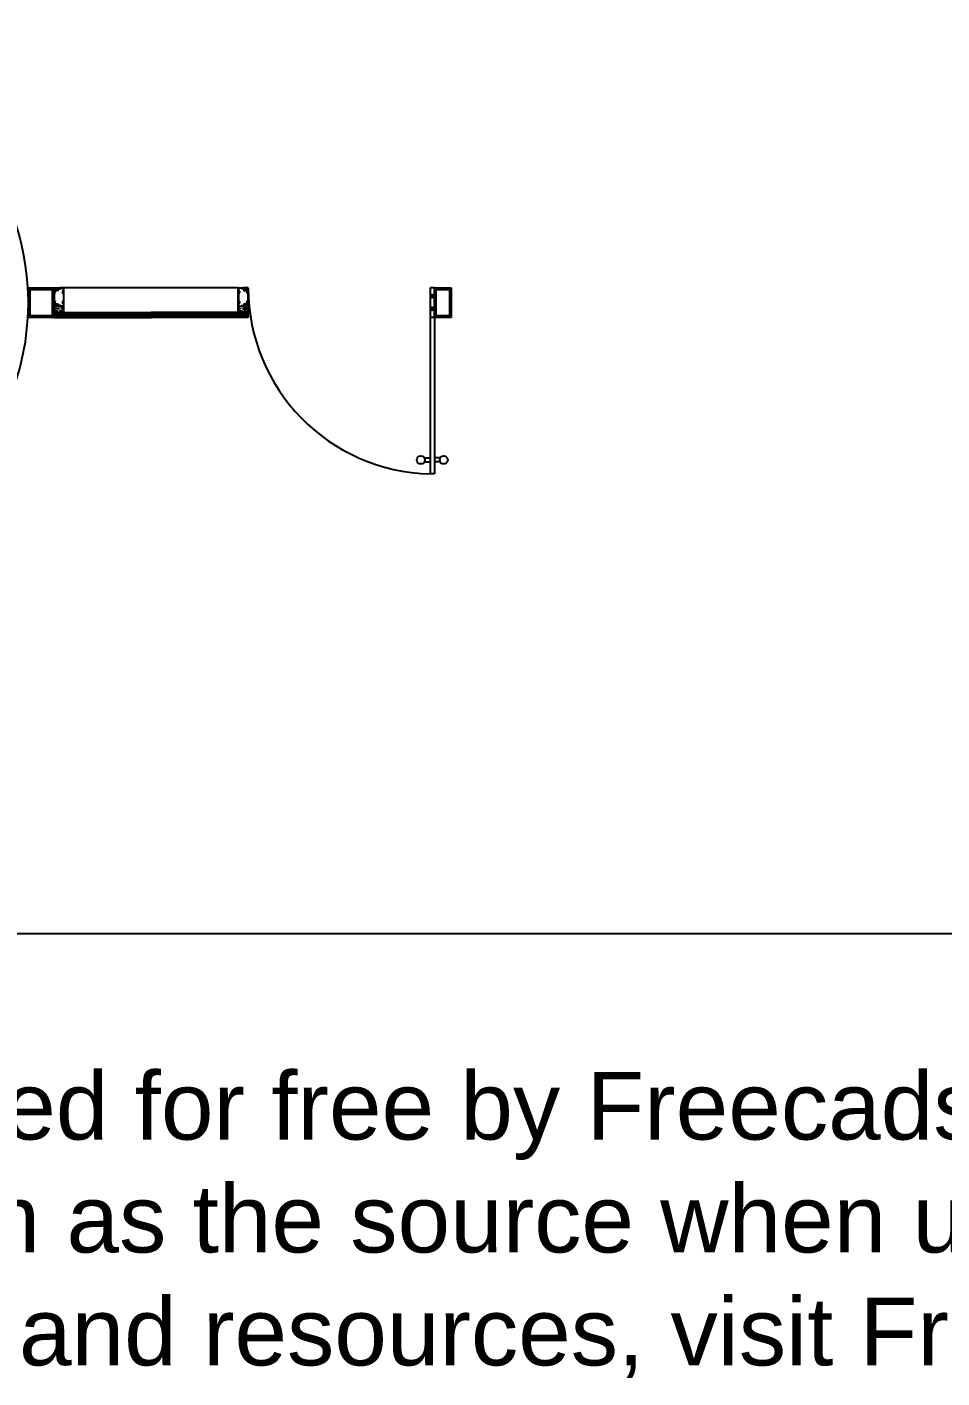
# Model space of a CAD drawing. Header units: inches. Extents: x -12530 to 36157, y 78659 to 110077.
# Drawn here: x -5796 to -387, y 78659 to 86638 of the extents above; entities that cross this region are included whole.
import ezdxf

# ---------------------------------------------------------------- set-up
doc = ezdxf.new("R2010")
doc.units = ezdxf.units.IN
doc.header["$MEASUREMENT"] = 0
doc.layers.add('freecads.com', color=7, linetype='Continuous')
doc.styles.get("Standard").update_dxf_attribs({"font": 'arial.ttf'})

msp = doc.modelspace()

# ---------------------------------------------------------------- linework, layer by layer
at = {"layer": 'freecads.com'}
for p, q in [((-5787.5, 84923.1, 0), (-5787.5, 85098.1, 0)), ((-5787.5, 85098.1, 0), (-5637.5, 85098.1, 0)), ((-5777.5, 84933.1, 0), (-5777.5, 85088.1, 0)), ((-5777.5, 85088.1, 0), (-5647.5, 85088.1, 0)), ((-5647.5, 85088.1, 0), (-5647.5, 84933.1, 0)), ((-5637.5, 85098.1, 0), (-5637.5, 84923.1, 0)), ((-5637.5, 85098.1), (-5606, 85098.1)), ((-5637.5, 84953.1), (-5637.5, 85098.1)), ((-5635, 85095.1), (-5635, 85077.9)), ((-5635, 85067.5), (-5635, 85017.2)), ((-5606, 85095.6), (-5634.5, 85095.6)), ((-5634.5, 85077.4), (-5632, 85077.4)), ((-5629.5, 85068), (-5634.5, 85068)), ((-5631.5, 85077.9), (-5631.5, 85083.6)), ((-5631, 85084.1), (-5615.6, 85084.1)), ((-5629.3, 85074.3), (-5630.1, 85073.8)), ((-5630.1, 85071.6), (-5629.3, 85071.1)), ((-5629, 85081.1), (-5629, 85074.7)), ((-5629, 85070.7), (-5629, 85068.5)), ((-5622, 85081.6), (-5628.5, 85081.6)), ((-5626.5, 85093.6), (-5626.5, 85090.9)), ((-5626.3, 85090.4), (-5621.2, 85085.3)), ((-5623.6, 85094.4), (-5625.7, 85094.4)), ((-5624.4, 85092.7), (-5623.3, 85093.8)), ((-5623.3, 85093.8), (-5624.4, 85092.7)), ((-5617.9, 85092), (-5624.1, 85092)), ((-5624.1, 85092), (-5617.9, 85092)), ((-5624, 85092), (-5623.7, 85093.4)), ((-5621.2, 85082.5), (-5622, 85081.6)), ((-5621.4, 85092), (-5620.7, 85095.5)), ((-5614.9, 85095.5), (-5621.2, 85095.5)), ((-5612.1, 85082.6), (-5620.8, 85082.6)), ((-5620.5, 85085.6), (-5620.5, 85089.5)), ((-5620.5, 85089.5), (-5616, 85089.5)), ((-5620.1, 85092), (-5619.4, 85095.5)), ((-5618.8, 85092), (-5618.5, 85093.5)), ((-5618.7, 85093.8), (-5617.6, 85092.7)), ((-5617.6, 85092.7), (-5618.7, 85093.8)), ((-5618.6, 85094.4), (-5614.9, 85094.4)), ((-5616.1, 85094.4), (-5618.4, 85094.4)), ((-5618.3, 85094.4), (-5618.1, 85095.5)), ((-5617, 85094.4), (-5616.8, 85095.5)), ((-5615.7, 85094.4), (-5615.5, 85095.5)), ((-5615.6, 85084.1), (-5615.6, 85085.9)), ((-5615.5, 85090), (-5615.5, 85090.6)), ((-5615, 85091.1), (-5599.5, 85091.1)), ((-5614.9, 85086.3), (-5611.9, 85084.6)), ((-5602, 85093.6), (-5614.7, 85093.6)), ((-5611.6, 85084.1), (-5611.6, 85083.1)), ((-5605.5, 85097.6), (-5605.5, 85096.1)), ((-5601.5, 85097.6), (-5601.5, 85094.1)), ((-5577.5, 85098.1), (-5601, 85098.1)), ((-5599, 85091.6), (-5599, 85094.9)), ((-5598.5, 85095.6), (-5580.5, 85095.6)), ((-5586, 85076.9), (-5586, 85074.7)), ((-5586, 85070.7), (-5586, 85068.5)), ((-5585.8, 85074.3), (-5584.9, 85073.8)), ((-5584.9, 85071.6), (-5585.8, 85071.1)), ((-5580.5, 85077.4), (-5585.5, 85077.4)), ((-5585.5, 85068), (-5580.5, 85068)), ((-5580, 85095.1), (-5580, 85077.9)), ((-5580, 85067.5), (-5580, 85017.2)), ((-4547.5, 85098.1), (-5577.5, 85098.1)), ((-5577.5, 84951.1), (-5577.5, 85098.1)), ((-4547.5, 84951.1), (-4547.5, 85098.1)), ((-4547.5, 85098.1), (-4524, 85098.1)), ((-4545, 85095.1), (-4545, 85077.9)), ((-4545, 85067.5), (-4545, 85017.2)), ((-4526.5, 85095.6), (-4544.5, 85095.6)), ((-4544.5, 85077.4), (-4539.5, 85077.4)), ((-4539.5, 85068), (-4544.5, 85068)), ((-4539.2, 85074.3), (-4540.1, 85073.8)), ((-4540.1, 85071.6), (-4539.2, 85071.1)), ((-4539, 85076.9), (-4539, 85074.7)), ((-4539, 85070.7), (-4539, 85068.5)), ((-4526, 85091.6), (-4526, 85094.9)), ((-4510, 85091.1), (-4525.5, 85091.1)), ((-4523.5, 85097.6), (-4523.5, 85094.1)), ((-4523, 85093.6), (-4510.3, 85093.6)), ((-4519.5, 85097.6), (-4519.5, 85096.1)), ((-4487.5, 85098.1), (-4519, 85098.1)), ((-4519, 85095.6), (-4490.5, 85095.6)), ((-4513.4, 85084.1), (-4513.4, 85083.1)), ((-4510.1, 85086.3), (-4513.1, 85084.6)), ((-4512.9, 85082.6), (-4504.2, 85082.6)), ((-4510.6, 85095.2), (-4510.3, 85095.5)), ((-4509.5, 85094.4), (-4510.4, 85095.4)), ((-4510.1, 85095.5), (-4503.8, 85095.5)), ((-4506.4, 85094.4), (-4510.1, 85094.4)), ((-4509.5, 85094.4), (-4508.4, 85095.5)), ((-4509.5, 85090), (-4509.5, 85090.6)), ((-4509.4, 85084.1), (-4509.4, 85085.9)), ((-4494, 85084.1), (-4509.4, 85084.1)), ((-4504.5, 85089.5), (-4509, 85089.5)), ((-4508.9, 85094.4), (-4506.6, 85094.4)), ((-4507.7, 85094.4), (-4508.8, 85095.5)), ((-4507.7, 85094.4), (-4506.6, 85095.5)), ((-4507, 85092), (-4507.5, 85092.5)), ((-4506.3, 85093.8), (-4507.4, 85092.7)), ((-4507.4, 85092.7), (-4506.3, 85093.8)), ((-4507.1, 85092), (-4500.9, 85092)), ((-4500.9, 85092), (-4507.1, 85092)), ((-4503.4, 85092), (-4507, 85095.5)), ((-4506.6, 85092), (-4503.2, 85095.4)), ((-4505.2, 85092), (-4506.6, 85093.4)), ((-4506.1, 85094.2), (-4504.8, 85095.5)), ((-4501.6, 85092), (-4505.2, 85095.5)), ((-4504.8, 85092), (-4502.2, 85094.5)), ((-4504.5, 85085.6), (-4504.5, 85089.5)), ((-4498.7, 85090.4), (-4503.8, 85085.3)), ((-4503.8, 85082.5), (-4503, 85081.6)), ((-4501.9, 85094), (-4503.3, 85095.4)), ((-4503, 85092), (-4501.5, 85093.5)), ((-4503, 85081.6), (-4496.5, 85081.6)), ((-4500.6, 85092.7), (-4501.7, 85093.8)), ((-4501.7, 85093.8), (-4500.6, 85092.7)), ((-4501.4, 85094.4), (-4499.3, 85094.4)), ((-4501.2, 85092), (-4500.6, 85092.6)), ((-4498.5, 85093.6), (-4498.5, 85090.9)), ((-4496, 85081.1), (-4496, 85074.7)), ((-4496, 85070.7), (-4496, 85068.5)), ((-4495.7, 85074.3), (-4494.9, 85073.8)), ((-4494.9, 85071.6), (-4495.7, 85071.1)), ((-4495.5, 85068), (-4490.5, 85068)), ((-4493.5, 85077.9), (-4493.5, 85083.6)), ((-4490.5, 85077.4), (-4493, 85077.4)), ((-4490, 85095.1), (-4490, 85077.9)), ((-4490, 85067.5), (-4490, 85017.2)), ((-4487.5, 84953.1), (-4487.5, 85098.1)), ((-3387.5, 84923.1), (-3387.5, 85098.1)), ((-3387.5, 85098.1), (-3287.5, 85098.1)), ((-3377.5, 84933.1), (-3377.5, 85088.1)), ((-3377.5, 85088.1), (-3297.5, 85088.1)), ((-3297.5, 85088.1), (-3297.5, 84933.1)), ((-3287.5, 85098.1), (-3287.5, 84923.1)), ((-5635, 85006.8), (-5635, 84989.5)), ((-5635, 84986), (-5635, 84976)), ((-5634.5, 85016.7), (-5629.5, 85016.7)), ((-5632, 85007.3), (-5634.5, 85007.3)), ((-5634.5, 84989), (-5605.5, 84989)), ((-5605.5, 84986.5), (-5634.5, 84986.5)), ((-5634.5, 84975.5), (-5605.5, 84975.5)), ((-5631.5, 85001), (-5631.5, 85006.8)), ((-5615.6, 85000.5), (-5631, 85000.5)), ((-5629.3, 85013.6), (-5630.1, 85013.1)), ((-5630.1, 85010.9), (-5629.3, 85010.4)), ((-5629, 85016.2), (-5629, 85014)), ((-5629, 85010), (-5629, 85003.5)), ((-5628.5, 85003), (-5622, 85003)), ((-5626.5, 84993.8), (-5626.5, 84991)), ((-5621.2, 84999.4), (-5626.3, 84994.2)), ((-5625.7, 84990.2), (-5623.6, 84990.2)), ((-5623.3, 84990.9), (-5624.4, 84992)), ((-5623.3, 84990.9), (-5624.4, 84992)), ((-5624.1, 84992.7), (-5617.9, 84992.7)), ((-5624.1, 84992.7), (-5617.9, 84992.7)), ((-5623.9, 84991.5), (-5623.6, 84992.7)), ((-5622, 85003), (-5621.2, 85002.2)), ((-5614.9, 84989.1), (-5621.2, 84989.1)), ((-5620.8, 85002), (-5612.1, 85002)), ((-5620.5, 84995.2), (-5620.5, 84999.1)), ((-5616, 84995.2), (-5620.5, 84995.2)), ((-5620.5, 84989.1), (-5619.8, 84992.7)), ((-5619.2, 84989.1), (-5618.5, 84992.7)), ((-5617.6, 84992), (-5618.7, 84990.9)), ((-5617.6, 84992), (-5618.7, 84990.9)), ((-5618.6, 84990.2), (-5614.9, 84990.2)), ((-5618.4, 84990.2), (-5616.1, 84990.2)), ((-5617.9, 84989.1), (-5617.7, 84990.2)), ((-5616.6, 84989.1), (-5616.4, 84990.2)), ((-5615.6, 84998.8), (-5615.6, 85000.5)), ((-5615.5, 84994), (-5615.5, 84994.7)), ((-5615.3, 84989.1), (-5615.1, 84990.2)), ((-5599, 84993.5), (-5615, 84993.5)), ((-5611.9, 85000.1), (-5614.9, 84998.4)), ((-5614.7, 84991), (-5601.5, 84991)), ((-5611.6, 85001.5), (-5611.6, 85000.6)), ((-5605.5, 84989), (-5605.5, 84986.5)), ((-5605.5, 84975.5), (-5605.5, 84973)), ((-5601, 84990.5), (-5601, 84987)), ((-5600.5, 84986.5), (-5580.5, 84986.5)), ((-5598.5, 84989.5), (-5598.5, 84993)), ((-5580.5, 84989), (-5598, 84989)), ((-5580.5, 84975.5), (-5591.5, 84975.5)), ((-5591.5, 84975.5), (-5591.5, 84973)), ((-5586, 85016.2), (-5586, 85014)), ((-5586, 85010), (-5586, 85007.8)), ((-5585.8, 85013.6), (-5584.9, 85013.1)), ((-5584.9, 85010.9), (-5585.8, 85010.4)), ((-5580.5, 85016.7), (-5585.5, 85016.7)), ((-5585.5, 85007.3), (-5580.5, 85007.3)), ((-5580, 85006.8), (-5580, 84989.5)), ((-5580, 84986), (-5580, 84976)), ((-4545, 85006.8), (-4545, 84989.5)), ((-4545, 84986), (-4545, 84976)), ((-4544.5, 85016.7), (-4539.5, 85016.7)), ((-4539.5, 85007.3), (-4544.5, 85007.3)), ((-4544.5, 84989), (-4527, 84989)), ((-4524.5, 84986.5), (-4544.5, 84986.5)), ((-4544.5, 84975.5), (-4533.5, 84975.5)), ((-4539.2, 85013.6), (-4540.1, 85013.1)), ((-4540.1, 85010.9), (-4539.2, 85010.4)), ((-4539, 85016.2), (-4539, 85014)), ((-4539, 85010), (-4539, 85007.8)), ((-4533.5, 84975.5), (-4533.5, 84973)), ((-4526.5, 84989.5), (-4526.5, 84993)), ((-4526, 84993.5), (-4510, 84993.5)), ((-4524, 84990.5), (-4524, 84987)), ((-4510.3, 84991), (-4523.5, 84991)), ((-4490.5, 84989), (-4519.5, 84989)), ((-4519.5, 84989), (-4519.5, 84986.5)), ((-4519.5, 84986.5), (-4490.5, 84986.5)), ((-4490.5, 84975.5), (-4519.5, 84975.5)), ((-4519.5, 84975.5), (-4519.5, 84973)), ((-4513.4, 85001.5), (-4513.4, 85000.6)), ((-4513.1, 85000.1), (-4510.1, 84998.4)), ((-4504.2, 85002), (-4512.9, 85002)), ((-4509.3, 84989.1), (-4510.3, 84990.2)), ((-4506.4, 84990.2), (-4510.1, 84990.2)), ((-4510.1, 84989.1), (-4503.8, 84989.1)), ((-4509.7, 84989.1), (-4508.6, 84990.2)), ((-4509.5, 84994), (-4509.5, 84994.7)), ((-4509.4, 84998.8), (-4509.4, 85000.5)), ((-4509.4, 85000.5), (-4494, 85000.5)), ((-4509, 84995.2), (-4504.5, 84995.2)), ((-4506.6, 84990.2), (-4508.9, 84990.2)), ((-4507.5, 84989.1), (-4508.6, 84990.2)), ((-4507.9, 84989.1), (-4506.8, 84990.2)), ((-4507.4, 84992), (-4506.3, 84990.9)), ((-4507.4, 84992), (-4506.3, 84990.9)), ((-4503.9, 84989.1), (-4507.3, 84992.6)), ((-4500.9, 84992.7), (-4507.1, 84992.7)), ((-4500.9, 84992.7), (-4507.1, 84992.7)), ((-4507.1, 84991.7), (-4506.2, 84992.7)), ((-4505.7, 84989.1), (-4506.8, 84990.2)), ((-4506.2, 84990.9), (-4504.4, 84992.7)), ((-4506.1, 84989.1), (-4502.6, 84992.7)), ((-4502.6, 84989.7), (-4505.6, 84992.7)), ((-4504.5, 84995.2), (-4504.5, 84999.1)), ((-4504.3, 84989.1), (-4500.8, 84992.7)), ((-4503, 85003), (-4503.8, 85002.2)), ((-4503.8, 84999.4), (-4498.7, 84994.2)), ((-4501.8, 84990.7), (-4503.8, 84992.7)), ((-4496.5, 85003), (-4503, 85003)), ((-4501, 84991.6), (-4502, 84992.7)), ((-4501.7, 84990.9), (-4500.6, 84992)), ((-4501.7, 84990.9), (-4500.6, 84992)), ((-4499.3, 84990.2), (-4501.4, 84990.2)), ((-4498.5, 84993.8), (-4498.5, 84991)), ((-4496, 85016.2), (-4496, 85014)), ((-4496, 85010), (-4496, 85003.5)), ((-4495.7, 85013.6), (-4494.9, 85013.1)), ((-4494.9, 85010.9), (-4495.7, 85010.4)), ((-4490.5, 85016.7), (-4495.5, 85016.7)), ((-4493.5, 85001), (-4493.5, 85006.8)), ((-4493, 85007.3), (-4490.5, 85007.3)), ((-4490, 85006.8), (-4490, 84989.5)), ((-4490, 84986), (-4490, 84976)), ((-5637.5, 84923.1, 0), (-5787.5, 84923.1, 0)), ((-5647.5, 84933.1, 0), (-5777.5, 84933.1, 0)), ((-5636.3, 84953.1), (-5637.5, 84953.1)), ((-5637.5, 84946.1), (-5636.5, 84947.1)), ((-5637.5, 84946.1), (-5636.5, 84947.1)), ((-5637.5, 84941.1), (-5637.5, 84946.1)), ((-5637.5, 84941.1), (-5637.5, 84946.1)), ((-5637.5, 84941.1), (-5062.6, 84941.1)), ((-5637.5, 84929.1), (-5637.5, 84924.1)), ((-5637.5, 84929.1), (-5062.6, 84929.1)), ((-5637.5, 84929.1), (-5637.5, 84924.1)), ((-5637.5, 84924.1), (-5636.5, 84923.1)), ((-5637.5, 84924.1), (-5636.5, 84923.1)), ((-5636.5, 84947.1), (-5062.6, 84947.1)), ((-5636.5, 84923.1), (-5062.6, 84923.1)), ((-5613, 84953.1), (-5636.3, 84953.1)), ((-5635, 84972.5), (-5635, 84956.1)), ((-5605.5, 84973), (-5634.5, 84973)), ((-5634.5, 84955.6), (-5623.5, 84955.6)), ((-5631.5, 84931.6), (-5631.5, 84938.6)), ((-5631.5, 84931.6), (-5631.5, 84938.6)), ((-5631.3, 84931.6), (-5631.3, 84938.6)), ((-5631.3, 84931.6), (-5631.3, 84938.6)), ((-5631, 84939.1), (-5629.5, 84939.1)), ((-5631, 84939.1), (-5629.5, 84939.1)), ((-5631, 84938.9), (-5629.5, 84938.9)), ((-5631, 84938.9), (-5629.5, 84938.9)), ((-5629.5, 84931.4), (-5631, 84931.4)), ((-5629.5, 84931.4), (-5631, 84931.4)), ((-5629.5, 84931.1), (-5631, 84931.1)), ((-5629.5, 84931.1), (-5631, 84931.1)), ((-5629.1, 84939.3), (-5627.9, 84940.9)), ((-5629.1, 84939.3), (-5627.9, 84940.9)), ((-5627.9, 84929.3), (-5629.1, 84930.9)), ((-5627.9, 84929.3), (-5629.1, 84930.9)), ((-5628.9, 84939.2), (-5627.7, 84940.8)), ((-5628.9, 84939.2), (-5627.7, 84940.8)), ((-5627.7, 84929.5), (-5628.9, 84931.1)), ((-5627.7, 84929.5), (-5628.9, 84931.1)), ((-5628.7, 84947.1), (-5628.7, 84953.1)), ((-5628.7, 84953.1), (-5619.7, 84953.1)), ((-5628.7, 84951.8), (-5626.7, 84953.1)), ((-5628.7, 84950.3), (-5624.4, 84953.1)), ((-5628.7, 84948.7), (-5622.1, 84953.1)), ((-5628.7, 84947.2), (-5619.8, 84953.1)), ((-5619.7, 84947.1), (-5628.7, 84947.1)), ((-5627.5, 84941.1), (-5625, 84941.1)), ((-5627.5, 84941.1), (-5625, 84941.1)), ((-5627.5, 84940.9), (-5625, 84940.9)), ((-5627.5, 84940.9), (-5625, 84940.9)), ((-5625, 84929.4), (-5627.5, 84929.4)), ((-5625, 84929.4), (-5627.5, 84929.4)), ((-5625, 84929.1), (-5627.5, 84929.1)), ((-5625, 84929.1), (-5627.5, 84929.1)), ((-5626.5, 84947.1), (-5619.7, 84951.7)), ((-5624.8, 84940.6), (-5624.8, 84929.6)), ((-5624.8, 84940.6), (-5624.8, 84929.6)), ((-5624.5, 84940.6), (-5624.5, 84929.6)), ((-5624.5, 84940.6), (-5624.5, 84929.6)), ((-5624.2, 84947.1), (-5619.7, 84950.2)), ((-5623, 84956.1), (-5623, 84960.8)), ((-5622.6, 84951.1), (-5062.6, 84951.1)), ((-5622.5, 84961.3), (-5613, 84961.3)), ((-5621.9, 84947.1), (-5619.7, 84948.7)), ((-5621, 84959.3), (-5621, 84955.6)), ((-5621, 84955.6), (-5620.2, 84955.6)), ((-5620.3, 84959.8), (-5620.7, 84959.5)), ((-5620, 84959.5), (-5620.3, 84959.8)), ((-5619.9, 84955.5), (-5619.5, 84955.2)), ((-5619.7, 84953.1), (-5619.7, 84947.1)), ((-5619.5, 84955.2), (-5619.2, 84955.5)), ((-5618.7, 84959.8), (-5619.1, 84959.5)), ((-5618.4, 84959.5), (-5618.7, 84959.8)), ((-5618.3, 84955.5), (-5617.9, 84955.2)), ((-5617.9, 84955.2), (-5617.6, 84955.5)), ((-5617.1, 84959.8), (-5617.5, 84959.5)), ((-5616.8, 84959.5), (-5617.1, 84959.8)), ((-5616.7, 84955.5), (-5616.3, 84955.2)), ((-5616.3, 84955.2), (-5616, 84955.5)), ((-5615.5, 84959.8), (-5615.9, 84959.5)), ((-5615.2, 84959.5), (-5615.5, 84959.8)), ((-5615.1, 84955.5), (-5614.7, 84955.2)), ((-5614.7, 84955.2), (-5614.4, 84955.5)), ((-5613.9, 84959.8), (-5614.3, 84959.5)), ((-5613.6, 84959.5), (-5613.9, 84959.8)), ((-5613.5, 84955.5), (-5613.1, 84955.2)), ((-5613, 84959.3), (-5613.3, 84959.3)), ((-5613.1, 84955.2), (-5613, 84955.2)), ((-5613, 84961.3), (-5613, 84959.3)), ((-5613, 84961.3), (-5612.5, 84961.3)), ((-5613, 84955.2), (-5613, 84953.1)), ((-5613, 84953.1), (-5612.5, 84953.1)), ((-5602, 84961.3), (-5602.5, 84961.3)), ((-5602, 84953.1), (-5602.5, 84953.1)), ((-5592.5, 84961.3), (-5602, 84961.3)), ((-5602, 84961.3), (-5602, 84959.3)), ((-5602, 84959.3), (-5601.7, 84959.3)), ((-5601.9, 84955.2), (-5602, 84955.2)), ((-5602, 84955.2), (-5602, 84953.1)), ((-5602, 84953.1), (-5578.7, 84953.6)), ((-5601.6, 84955.5), (-5601.9, 84955.2)), ((-5601.4, 84959.5), (-5601.1, 84959.8)), ((-5600.9, 84955.6), (-5601.2, 84955.6)), ((-5601.1, 84959.8), (-5600.8, 84959.5)), ((-5600.3, 84955.2), (-5600.6, 84955.5)), ((-5600.4, 84959.3), (-5600.1, 84959.3)), ((-5600, 84955.5), (-5600.3, 84955.2)), ((-5599.8, 84959.5), (-5599.5, 84959.8)), ((-5599.3, 84955.6), (-5599.6, 84955.6)), ((-5599.5, 84959.8), (-5599.2, 84959.5)), ((-5598.7, 84955.2), (-5599, 84955.5)), ((-5598.8, 84959.3), (-5598.5, 84959.3)), ((-5598.4, 84955.5), (-5598.7, 84955.2)), ((-5598.2, 84959.5), (-5597.9, 84959.8)), ((-5597.7, 84955.6), (-5598, 84955.6)), ((-5597.9, 84959.8), (-5597.6, 84959.5)), ((-5597.1, 84955.2), (-5597.4, 84955.5)), ((-5597.2, 84959.3), (-5596.9, 84959.3)), ((-5596.8, 84955.5), (-5597.1, 84955.2)), ((-5596.6, 84959.5), (-5596.3, 84959.8)), ((-5596.1, 84955.6), (-5596.4, 84955.6)), ((-5596.3, 84959.8), (-5596, 84959.5)), ((-5595.5, 84955.2), (-5595.8, 84955.5)), ((-5595.6, 84959.3), (-5595.3, 84959.3)), ((-5595.2, 84955.5), (-5595.5, 84955.2)), ((-5595, 84959.5), (-5594.7, 84959.8)), ((-5594, 84955.6), (-5594.8, 84955.6)), ((-5594.7, 84959.8), (-5594.4, 84959.5)), ((-5594, 84959.3), (-5594, 84955.6)), ((-5592, 84956.1), (-5592, 84960.8)), ((-5591.5, 84973), (-5580.5, 84973)), ((-5580.5, 84955.6), (-5591.5, 84955.6)), ((-5580, 84972.5), (-5580, 84956.6)), ((-5578.7, 84953.6), (-5578.7, 84951.1)), ((-5578.7, 84951.1), (-5577.5, 84951.1)), ((-4502.4, 84951.1), (-5062.6, 84951.1)), ((-4488.5, 84947.1), (-5062.6, 84947.1)), ((-4487.5, 84941.1), (-5062.6, 84941.1)), ((-4487.5, 84929.1), (-5062.6, 84929.1)), ((-4488.5, 84923.1), (-5062.6, 84923.1)), ((-4546.3, 84951.1), (-4547.5, 84951.1)), ((-4523, 84953.1), (-4546.3, 84953.6)), ((-4546.3, 84953.6), (-4546.3, 84951.1)), ((-4545, 84972.5), (-4545, 84956.6)), ((-4533.5, 84973), (-4544.5, 84973)), ((-4544.5, 84955.6), (-4533.5, 84955.6)), ((-4533, 84956.1), (-4533, 84960.8)), ((-4532.5, 84961.3), (-4523, 84961.3)), ((-4531, 84959), (-4530.2, 84959.7)), ((-4531, 84959.3), (-4531, 84955.6)), ((-4531, 84958.1), (-4529.7, 84959.3)), ((-4530.2, 84957.9), (-4531, 84958.7)), ((-4531, 84957.2), (-4530.2, 84958)), ((-4530.2, 84957), (-4531, 84957.8)), ((-4531, 84956.3), (-4530.2, 84957.1)), ((-4529.4, 84955.3), (-4531, 84956.9)), ((-4530.6, 84955.6), (-4531, 84956)), ((-4531, 84955.6), (-4530.2, 84955.6)), ((-4529.9, 84958.5), (-4530.8, 84959.4)), ((-4530.7, 84955.6), (-4530, 84956.4)), ((-4530.3, 84959.8), (-4530.6, 84959.5)), ((-4530, 84959.5), (-4530.3, 84959.8)), ((-4529.2, 84958.6), (-4530, 84959.4)), ((-4529.9, 84955.6), (-4529.5, 84955.9)), ((-4529.8, 84955.5), (-4529.5, 84955.2)), ((-4529.4, 84959.3), (-4529.7, 84959.3)), ((-4529.6, 84958.6), (-4528.6, 84959.6)), ((-4529.5, 84955.2), (-4529.2, 84955.5)), ((-4528.9, 84955.6), (-4529.3, 84956.1)), ((-4528.2, 84958.6), (-4529.1, 84959.4)), ((-4528.7, 84959.8), (-4529, 84959.5)), ((-4529, 84955.6), (-4528.3, 84956.3)), ((-4528.9, 84955.6), (-4528.6, 84955.6)), ((-4528.4, 84959.5), (-4528.7, 84959.8)), ((-4527.7, 84955.4), (-4528.7, 84956.4)), ((-4528.5, 84958.8), (-4527.9, 84959.3)), ((-4528.2, 84955.5), (-4527.3, 84956.4)), ((-4528.2, 84955.5), (-4527.9, 84955.2)), ((-4527.8, 84959.3), (-4528.1, 84959.3)), ((-4527.4, 84958.7), (-4528.1, 84959.3)), ((-4527.9, 84955.2), (-4527.6, 84955.5)), ((-4527.8, 84958.6), (-4526.9, 84959.5)), ((-4527.1, 84955.6), (-4527.6, 84956.2)), ((-4527.1, 84959.8), (-4527.4, 84959.5)), ((-4526.4, 84958.6), (-4527.4, 84959.5)), ((-4527.3, 84955.6), (-4527, 84955.6)), ((-4526.8, 84959.5), (-4527.1, 84959.8)), ((-4527.1, 84955.6), (-4526.6, 84956.2)), ((-4526, 84955.5), (-4526.9, 84956.4)), ((-4526.8, 84958.7), (-4526.1, 84959.3)), ((-4526.6, 84955.5), (-4526.3, 84955.2)), ((-4526.2, 84959.3), (-4526.5, 84959.3)), ((-4526.5, 84955.4), (-4525.5, 84956.4)), ((-4525.7, 84958.8), (-4526.3, 84959.3)), ((-4526.3, 84955.2), (-4526, 84955.5)), ((-4525.9, 84958.7), (-4525.2, 84959.4)), ((-4525.2, 84955.6), (-4525.9, 84956.3)), ((-4525.5, 84959.8), (-4525.8, 84959.5)), ((-4524.6, 84958.6), (-4525.7, 84959.6)), ((-4525.7, 84955.6), (-4525.4, 84955.6)), ((-4525.2, 84959.5), (-4525.5, 84959.8)), ((-4525.4, 84955.6), (-4524.9, 84956.1)), ((-4525.1, 84958.6), (-4523.9, 84959.8)), ((-4525, 84955.5), (-4524.7, 84955.2)), ((-4524.6, 84959.3), (-4524.9, 84959.3)), ((-4524.8, 84955.3), (-4523.7, 84956.4)), ((-4524.3, 84955.6), (-4524.7, 84956)), ((-4524.7, 84955.2), (-4524.4, 84955.5)), ((-4524, 84958.9), (-4524.5, 84959.3)), ((-4523.9, 84959.8), (-4524.2, 84959.5)), ((-4523, 84955.2), (-4524.2, 84956.4)), ((-4524.1, 84955.6), (-4523.8, 84955.6)), ((-4522.8, 84958.6), (-4524, 84959.7)), ((-4523.6, 84959.5), (-4523.9, 84959.8)), ((-4523.8, 84959), (-4523.4, 84959.4)), ((-4523.6, 84955.6), (-4523.2, 84956)), ((-4523.4, 84955.5), (-4523.1, 84955.2)), ((-4523.3, 84958.6), (-4522.5, 84959.4)), ((-4523, 84959.3), (-4523.3, 84959.3)), ((-4523.1, 84955.2), (-4522.5, 84955.8)), ((-4523.1, 84955.2), (-4523, 84955.2)), ((-4523, 84961.3), (-4523, 84959.3)), ((-4523, 84961.3), (-4522.5, 84961.3)), ((-4523, 84960.7), (-4522.5, 84961.2)), ((-4522.5, 84960), (-4523, 84960.5)), ((-4523, 84959.8), (-4522.5, 84960.3)), ((-4522.5, 84959.1), (-4523, 84959.6)), ((-4523, 84955.2), (-4523, 84953.1)), ((-4522.5, 84954.6), (-4523, 84955.1)), ((-4523, 84954.4), (-4522.5, 84954.9)), ((-4522.5, 84953.7), (-4523, 84954.2)), ((-4523, 84953.5), (-4522.5, 84954)), ((-4522.8, 84953.1), (-4523, 84953.4)), ((-4523, 84953.1), (-4522.5, 84953.1)), ((-4522.5, 84960.9), (-4522.9, 84961.3)), ((-4522.5, 84955.5), (-4522.9, 84955.9)), ((-4519.5, 84973), (-4490.5, 84973)), ((-4512.5, 84960.9), (-4512.1, 84961.3)), ((-4512, 84961.3), (-4512.5, 84961.3)), ((-4512, 84960.7), (-4512.5, 84961.2)), ((-4512.5, 84960), (-4512, 84960.5)), ((-4512, 84959.8), (-4512.5, 84960.3)), ((-4512.5, 84959.1), (-4512, 84959.6)), ((-4511.7, 84958.6), (-4512.5, 84959.4)), ((-4512.5, 84955.5), (-4512.1, 84955.9)), ((-4511.8, 84955.2), (-4512.5, 84955.8)), ((-4512.5, 84954.6), (-4512, 84955.1)), ((-4512, 84954.4), (-4512.5, 84954.9)), ((-4512.5, 84953.7), (-4512, 84954.2)), ((-4512, 84953.5), (-4512.5, 84954)), ((-4512, 84953.1), (-4512.5, 84953.1)), ((-4512.2, 84953.1), (-4512, 84953.4)), ((-4512.1, 84958.6), (-4511, 84959.7)), ((-4502.5, 84961.3), (-4512, 84961.3)), ((-4512, 84961.3), (-4512, 84959.3)), ((-4512, 84959.3), (-4511.7, 84959.3)), ((-4511.8, 84955.2), (-4512, 84955.2)), ((-4512, 84955.2), (-4512, 84953.1)), ((-4512, 84953.1), (-4488.7, 84953.1)), ((-4511.9, 84955.2), (-4510.8, 84956.4)), ((-4511.4, 84955.6), (-4511.8, 84956)), ((-4511.5, 84955.5), (-4511.8, 84955.2)), ((-4511.1, 84959), (-4511.5, 84959.4)), ((-4511.3, 84959.5), (-4511, 84959.8)), ((-4510.1, 84955.3), (-4511.2, 84956.4)), ((-4511, 84959.8), (-4510.7, 84959.5)), ((-4509.9, 84958.6), (-4511, 84959.8)), ((-4510.9, 84958.9), (-4510.5, 84959.3)), ((-4510.6, 84955.6), (-4510.3, 84956)), ((-4510.2, 84955.2), (-4510.5, 84955.5)), ((-4510.3, 84958.6), (-4509.3, 84959.6)), ((-4509.9, 84955.5), (-4510.2, 84955.2)), ((-4509.6, 84955.6), (-4510.1, 84956.1)), ((-4509, 84958.7), (-4509.8, 84959.4)), ((-4509.7, 84959.5), (-4509.4, 84959.8)), ((-4509.7, 84955.6), (-4509, 84956.3)), ((-4508.4, 84955.4), (-4509.5, 84956.4)), ((-4509.4, 84959.8), (-4509.1, 84959.5)), ((-4509.2, 84958.8), (-4508.7, 84959.3)), ((-4508.9, 84955.5), (-4508, 84956.4)), ((-4508.6, 84955.2), (-4508.9, 84955.5)), ((-4508.2, 84958.7), (-4508.8, 84959.3)), ((-4508.3, 84955.5), (-4508.6, 84955.2)), ((-4508.5, 84958.6), (-4507.6, 84959.5)), ((-4507.8, 84955.6), (-4508.4, 84956.2)), ((-4508.1, 84959.5), (-4507.8, 84959.8)), ((-4507.2, 84958.6), (-4508.1, 84959.5)), ((-4507.9, 84955.6), (-4507.3, 84956.2)), ((-4507.8, 84959.8), (-4507.5, 84959.5)), ((-4506.7, 84955.5), (-4507.7, 84956.4)), ((-4507.5, 84958.7), (-4506.9, 84959.3)), ((-4507, 84955.2), (-4507.3, 84955.5)), ((-4507.2, 84955.4), (-4506.2, 84956.4)), ((-4506.5, 84958.8), (-4507, 84959.3)), ((-4506.7, 84955.5), (-4507, 84955.2)), ((-4506.7, 84958.6), (-4505.9, 84959.4)), ((-4506, 84955.6), (-4506.7, 84956.3)), ((-4506.5, 84959.5), (-4506.2, 84959.8)), ((-4505.4, 84958.6), (-4506.4, 84959.6)), ((-4506.2, 84959.8), (-4505.9, 84959.5)), ((-4506.1, 84955.6), (-4505.6, 84956.1)), ((-4505.8, 84958.6), (-4505, 84959.4)), ((-4505.4, 84955.2), (-4505.7, 84955.5)), ((-4505.5, 84955.3), (-4504, 84956.9)), ((-4505, 84955.6), (-4505.4, 84955.9)), ((-4505.1, 84955.5), (-4505.4, 84955.2)), ((-4496.3, 84953.1), (-4505.3, 84953.1)), ((-4505.3, 84953.1), (-4505.3, 84947.1)), ((-4505.3, 84952.8), (-4496.3, 84952.8)), ((-4505.3, 84951.5), (-4496.3, 84951.5)), ((-4505.3, 84950.3), (-4496.3, 84950.3)), ((-4505.3, 84949), (-4496.3, 84949)), ((-4505.3, 84947.7), (-4496.3, 84947.7)), ((-4505.3, 84947.1), (-4496.3, 84947.1)), ((-4504, 84958.1), (-4505.2, 84959.3)), ((-4505, 84958.5), (-4504.2, 84959.4)), ((-4504.9, 84959.5), (-4504.6, 84959.8)), ((-4504.2, 84955.6), (-4504.9, 84956.4)), ((-4504.8, 84957.9), (-4504, 84958.7)), ((-4504, 84957.2), (-4504.8, 84958)), ((-4504.8, 84957), (-4504, 84957.8)), ((-4504, 84956.3), (-4504.8, 84957.1)), ((-4504, 84955.6), (-4504.8, 84955.6)), ((-4504.8, 84947.1), (-4504.8, 84953.1)), ((-4504, 84959), (-4504.7, 84959.7)), ((-4504.6, 84959.8), (-4504.3, 84959.5)), ((-4504.3, 84955.6), (-4504, 84956)), ((-4504, 84959.3), (-4504, 84955.6)), ((-4503.6, 84947.1), (-4503.6, 84953.1)), ((-4502.3, 84947.1), (-4502.3, 84953.1)), ((-4502, 84956.1), (-4502, 84960.8)), ((-4490.5, 84955.6), (-4501.5, 84955.6)), ((-4501, 84947.1), (-4501, 84953.1)), ((-4500.5, 84940.6), (-4500.5, 84929.6)), ((-4500.5, 84940.6), (-4500.5, 84929.6)), ((-4500.2, 84940.6), (-4500.2, 84929.6)), ((-4500.2, 84940.6), (-4500.2, 84929.6)), ((-4497.5, 84941.1), (-4500, 84941.1)), ((-4497.5, 84941.1), (-4500, 84941.1)), ((-4497.5, 84940.9), (-4500, 84940.9)), ((-4497.5, 84940.9), (-4500, 84940.9)), ((-4500, 84929.4), (-4497.5, 84929.4)), ((-4500, 84929.4), (-4497.5, 84929.4)), ((-4500, 84929.1), (-4497.5, 84929.1)), ((-4500, 84929.1), (-4497.5, 84929.1)), ((-4499.7, 84947.1), (-4499.7, 84953.1)), ((-4498.5, 84947.1), (-4498.5, 84953.1)), ((-4496.1, 84939.2), (-4497.3, 84940.8)), ((-4496.1, 84939.2), (-4497.3, 84940.8)), ((-4497.3, 84929.5), (-4496.1, 84931.1)), ((-4497.3, 84929.5), (-4496.1, 84931.1)), ((-4497.2, 84947.1), (-4497.2, 84953.1)), ((-4495.9, 84939.3), (-4497.1, 84940.9)), ((-4495.9, 84939.3), (-4497.1, 84940.9)), ((-4497.1, 84929.3), (-4495.9, 84930.9)), ((-4497.1, 84929.3), (-4495.9, 84930.9)), ((-4496.3, 84947.1), (-4496.3, 84953.1)), ((-4494, 84939.1), (-4495.5, 84939.1)), ((-4494, 84939.1), (-4495.5, 84939.1)), ((-4494, 84938.9), (-4495.5, 84938.9)), ((-4494, 84938.9), (-4495.5, 84938.9)), ((-4495.5, 84931.4), (-4494, 84931.4)), ((-4495.5, 84931.4), (-4494, 84931.4)), ((-4495.5, 84931.1), (-4494, 84931.1)), ((-4495.5, 84931.1), (-4494, 84931.1)), ((-4493.7, 84931.6), (-4493.7, 84938.6)), ((-4493.7, 84931.6), (-4493.7, 84938.6)), ((-4493.5, 84931.6), (-4493.5, 84938.6)), ((-4493.5, 84931.6), (-4493.5, 84938.6)), ((-4490, 84972.5), (-4490, 84956.1)), ((-4488.7, 84953.1), (-4487.5, 84953.1)), ((-4487.5, 84946.1), (-4488.5, 84947.1)), ((-4487.5, 84946.1), (-4488.5, 84947.1)), ((-4487.5, 84924.1), (-4488.5, 84923.1)), ((-4487.5, 84924.1), (-4488.5, 84923.1)), ((-4487.5, 84941.1), (-4487.5, 84946.1)), ((-4487.5, 84941.1), (-4487.5, 84946.1)), ((-4487.5, 84929.1), (-4487.5, 84924.1)), ((-4487.5, 84929.1), (-4487.5, 84924.1)), ((-3287.5, 84923.1), (-3387.5, 84923.1)), ((-3297.5, 84933.1), (-3377.5, 84933.1))]:
    msp.add_line(p, q, dxfattribs=at)
at = {"layer": 'freecads.com', "ltscale": 0.1}
for p, q in [((-5628.9, 85072.7), (-5635.1, 85072.7)), ((-5632, 85075.8), (-5632, 85069.6)), ((-5579.9, 85072.7), (-5586.1, 85072.7)), ((-5583, 85075.8), (-5583, 85069.6)), ((-4545.1, 85072.7), (-4538.9, 85072.7)), ((-4542, 85075.8), (-4542, 85069.6)), ((-4496.1, 85072.7), (-4489.9, 85072.7)), ((-4493, 85075.8), (-4493, 85069.6)), ((-5628.9, 85012), (-5635.1, 85012)), ((-5632, 85015.1), (-5632, 85008.9)), ((-5579.9, 85012), (-5586.1, 85012)), ((-5583, 85015.1), (-5583, 85008.9)), ((-4545.1, 85012), (-4538.9, 85012)), ((-4542, 85015.1), (-4542, 85008.9)), ((-4496.1, 85012), (-4489.9, 85012)), ((-4493, 85015.1), (-4493, 85008.9))]:
    msp.add_line(p, q, dxfattribs=at)
at = {"layer": 'freecads.com', "ltscale": 2}
for p, q in [((-3387.5, 85098.1, 0), (-3412.5, 85098.1, 0)), ((-3412.5, 85098.1, 0), (-3412.5, 83998.7, 0)), ((-3400, 85057.8, 0), (-3400, 85038.7, 0)), ((-3387.5, 85098.1, 0), (-3387.5, 83998.7, 0)), ((-3390.4, 85048.2, 0), (-3409.5, 85048.2, 0)), ((-3400, 84963.5, 0), (-3400, 84982.6, 0)), ((-3387.5, 84923.1, 0), (-3412.5, 84923.1, 0)), ((-3390.4, 84973.1, 0), (-3409.5, 84973.1, 0)), ((-3447.1, 84093.2, 0), (-3412.5, 84093.2, 0)), ((-3447.1, 84069.3, 0), (-3412.5, 84069.3, 0)), ((-3352.8, 84093.2, 0), (-3387.5, 84093.2, 0)), ((-3352.9, 84069.3, 0), (-3387.5, 84069.3, 0)), ((-3387.5, 83998.7, 0), (-3412.5, 83998.7, 0))]:
    msp.add_line(p, q, dxfattribs=at)
at = {"layer": 'freecads.com'}
msp.add_lwpolyline([(-12530.4, 81285), (36157.1, 81285)], dxfattribs=at)
at = {"layer": 'freecads.com', "ltscale": 2}
for centre, radius in [((-3400, 85048.2, 0), 9.55), ((-3400, 84973.1, 0), 9.55), ((-3467.8, 84081.2, 0), 23.9), ((-3467.8, 84081.2, 0), 23.9), ((-3332.2, 84081.2, 0), 23.9), ((-3332.1, 84081.2, 0), 23.9)]:
    msp.add_circle(centre, radius, dxfattribs=at)
at = {"layer": 'freecads.com'}
for centre, radius, start, end in [((-5634.5, 85095.1), 0.5, 90, 180), ((-5634.5, 85077.9), 0.5, 180, 270), ((-5634.5, 85067.5), 0.5, 89.99996, 179.99996), ((-5632, 85072.7), 2.2, 30, 330), ((-5632, 85077.9), 0.5, 269.99999, 359.99999), ((-5631, 85083.6), 0.5, 90.00004, 180.00004), ((-5629.5, 85068.5), 0.5, 269.99999, 359.99999), ((-5629.5, 85074.7), 0.5, 300.00003, 0.00003), ((-5629.5, 85070.7), 0.5, 359.99995, 59.99995), ((-5628.5, 85081.1), 0.5, 89.99995, 179.99995), ((-5625.7, 85093.6), 0.8, 90, 180), ((-5625.9, 85090.9), 0.6, 179.99989, 224.99989), ((-5624.1, 85092.4), 0.4, 135, 270), ((-5624.1, 85092.4), 0.4, 135, 270), ((-5623.6, 85094), 0.4, 314.99999, 89.99999), ((-5623.6, 85094), 0.4, 315.00008, 339.30832), ((-5616.3, 85089.4), 8.22, 134.67166, 146.56745), ((-5621.2, 85094), 1.5, 89.99999, 128.35677), ((-5620.9, 85085.6), 0.4, 224.99998, 359.99998), ((-5620.8, 85082.1), 0.5, 89.99994, 134.99994), ((-5618.5, 85094.1), 0.373, 98.90148, 239.64813), ((-5618.4, 85094), 0.4, 90.00001, 225.00001), ((-5617.9, 85092.4), 0.4, 269.99998, 44.99998), ((-5617.9, 85092.4), 0.4, 269.99998, 44.99998), ((-5616.1, 85093.6), 0.8, 29.99995, 89.99995), ((-5616, 85090), 0.5, 269.99997, 359.99997), ((-5615.1, 85085.9), 0.5, 60, 180), ((-5615, 85090.6), 0.5, 90.00005, 180.00005), ((-5614.7, 85094.4), 0.8, 210.00003, 270.00003), ((-5614.9, 85095), 0.546, 270, 90), ((-5612.1, 85083.1), 0.5, 270, 0), ((-5612.1, 85084.1), 0.5, 360, 60), ((-5606, 85097.6), 0.5, 359.99997, 89.99997), ((-5606, 85096.1), 0.5, 269.99999, 359.99999), ((-5602, 85094.1), 0.5, 270.00003, 0.00003), ((-5601, 85097.6), 0.5, 90, 180), ((-5599.5, 85091.6), 0.5, 269.99997, 359.99997), ((-5598.3, 85095), 0.705, 106.85679, 182.06781), ((-5585.5, 85076.9), 0.5, 89.99997, 179.99997), ((-5585.5, 85074.7), 0.5, 179.99994, 239.99994), ((-5585.5, 85070.7), 0.5, 119.99999, 179.99999), ((-5585.5, 85068.5), 0.5, 179.99999, 269.99999), ((-5583, 85072.7), 2.2, 210, 150), ((-5580.5, 85095.1), 0.5, 0.00001, 90.00001), ((-5580.5, 85077.9), 0.5, 270, 0), ((-5580.5, 85067.5), 0.5, 0, 90), ((-4544.5, 85095.1), 0.5, 90.00003, 180.00003), ((-4544.5, 85077.9), 0.5, 179.99999, 269.99999), ((-4544.5, 85067.5), 0.5, 89.99996, 179.99996), ((-4542, 85072.7), 2.2, 30, 330), ((-4539.5, 85076.9), 0.5, 0.00004, 90.00004), ((-4539.5, 85068.5), 0.5, 270.00001, 0.00001), ((-4539.5, 85074.7), 0.5, 299.99999, 359.99999), ((-4539.5, 85070.7), 0.5, 360, 60), ((-4526.7, 85095), 0.705, 357.93222, 73.14324), ((-4525.5, 85091.6), 0.5, 180, 270), ((-4524, 85097.6), 0.5, 359.99997, 89.99997), ((-4523, 85094.1), 0.5, 179.99999, 269.99999), ((-4519, 85097.6), 0.5, 90.00004, 180.00004), ((-4519, 85096.1), 0.5, 179.99999, 269.99999), ((-4512.9, 85084.1), 0.5, 120.00001, 180.00001), ((-4512.9, 85083.1), 0.5, 180, 270), ((-4510.1, 85095), 0.546, 90, 270), ((-4510.3, 85094.4), 0.8, 270, 330), ((-4509.9, 85085.9), 0.5, 0, 120), ((-4510, 85090.6), 0.5, 359.99996, 89.99996), ((-4508.9, 85093.6), 0.8, 90.00001, 150.00001), ((-4509, 85090), 0.5, 180.00005, 270.00005), ((-4507.1, 85092.4), 0.4, 135, 270), ((-4507.1, 85092.4), 0.4, 135, 270), ((-4506.6, 85094), 0.4, 315.00002, 90.00002), ((-4506.5, 85094.1), 0.373, 300.35188, 81.09853), ((-4504.1, 85085.6), 0.4, 180.00002, 315.00002), ((-4504.2, 85082.1), 0.5, 44.99998, 89.99998), ((-4503.8, 85094), 1.5, 51.64323, 90), ((-4508.6, 85089.4), 8.22, 33.43257, 45.32835), ((-4501.4, 85094), 0.4, 90.00001, 225.00001), ((-4501.4, 85094), 0.4, 200.69177, 225.00001), ((-4500.9, 85092.4), 0.4, 270.00003, 45.00003), ((-4500.9, 85092.4), 0.4, 270.00003, 45.00003), ((-4499.3, 85093.6), 0.8, 0.00003, 90.00003), ((-4499.1, 85090.9), 0.6, 315.0001, 0.0001), ((-4496.5, 85081.1), 0.5, 0.00003, 90.00003), ((-4495.5, 85074.7), 0.5, 179.99995, 239.99995), ((-4495.5, 85070.7), 0.5, 119.99999, 179.99999), ((-4495.5, 85068.5), 0.5, 179.99999, 269.99999), ((-4493, 85072.7), 2.2, 210, 150), ((-4494, 85083.6), 0.5, 0.00001, 90.00001), ((-4493, 85077.9), 0.5, 180, 270), ((-4490.5, 85095.1), 0.5, 359.99999, 89.99999), ((-4490.5, 85077.9), 0.5, 270.00004, 0.00004), ((-4490.5, 85067.5), 0.5, 359.99997, 89.99997), ((-5634.5, 85017.2), 0.5, 180.00004, 270.00004), ((-5634.5, 85006.8), 0.5, 90.00001, 180.00001), ((-5634.5, 84989.5), 0.5, 179.99999, 269.99999), ((-5634.5, 84986), 0.5, 90.00004, 180.00004), ((-5634.5, 84976), 0.5, 179.99999, 269.99999), ((-5632, 85012), 2.2, 30.00001, 330.00001), ((-5632, 85006.8), 0.5, 359.99993, 89.99993), ((-5631, 85001), 0.5, 179.99996, 269.99996), ((-5629.5, 85016.2), 0.5, 0, 90), ((-5629.5, 85014), 0.5, 299.99994, 359.99994), ((-5629.5, 85010), 0.5, 359.99999, 59.99999), ((-5628.5, 85003.5), 0.5, 179.99999, 269.99999), ((-5625.9, 84993.8), 0.6, 135, 180), ((-5625.7, 84991), 0.8, 179.99998, 269.99998), ((-5624.1, 84992.3), 0.4, 90.00001, 225.00001), ((-5624.1, 84992.3), 0.4, 90.00001, 225.00001), ((-5623.6, 84990.6), 0.4, 269.99997, 44.99997), ((-5623.6, 84990.6), 0.4, 20.69177, 45.00001), ((-5616.3, 84995.3), 8.22, 213.43257, 225.32835), ((-5621.2, 84990.6), 1.5, 231.6432, 269.99997), ((-5620.8, 85002.5), 0.5, 225.00001, 270.00001), ((-5620.9, 84999.1), 0.4, 0.00002, 135.00002), ((-5618.5, 84990.6), 0.373, 120.35188, 261.09853), ((-5618.4, 84990.6), 0.4, 134.99999, 269.99999), ((-5617.9, 84992.3), 0.4, 315.00007, 90.00007), ((-5617.9, 84992.3), 0.4, 315.00007, 90.00007), ((-5616.1, 84991), 0.8, 269.99998, 329.99998), ((-5616, 84994.7), 0.5, 359.99997, 89.99997), ((-5615.1, 84998.8), 0.5, 180.00001, 300.00001), ((-5615, 84994), 0.5, 180, 270), ((-5614.7, 84990.2), 0.8, 90, 150), ((-5614.9, 84989.7), 0.546, 270, 90), ((-5612.1, 85001.5), 0.5, 359.99993, 89.99993), ((-5612.1, 85000.6), 0.5, 300.00003, 0.00003), ((-5601.5, 84990.5), 0.5, 0.00001, 90.00001), ((-5600.5, 84987), 0.5, 180, 270), ((-5599, 84993), 0.5, 359.99999, 89.99999), ((-5598, 84989.5), 0.5, 179.99997, 269.99997), ((-5585.5, 85016.2), 0.5, 90.00001, 180.00001), ((-5585.5, 85014), 0.5, 180.00005, 240.00005), ((-5585.5, 85010), 0.5, 120.00001, 180.00001), ((-5585.5, 85007.8), 0.5, 180, 270), ((-5583, 85012), 2.2, 210, 150), ((-5580.5, 85017.2), 0.5, 269.99999, 359.99999), ((-5580.5, 85006.8), 0.5, 359.99997, 89.99997), ((-5580.5, 84989.5), 0.5, 270.00003, 0.00003), ((-5580.5, 84986), 0.5, 359.99996, 89.99996), ((-5580.5, 84976), 0.5, 270, 0), ((-4544.5, 85017.2), 0.5, 179.99999, 269.99999), ((-4544.5, 85006.8), 0.5, 90.00004, 180.00004), ((-4544.5, 84989.5), 0.5, 179.99997, 269.99997), ((-4544.5, 84986), 0.5, 90.00001, 180.00001), ((-4544.5, 84976), 0.5, 180.00001, 270.00001), ((-4542, 85012), 2.2, 30.00001, 330.00001), ((-4539.5, 85016.2), 0.5, 0, 90), ((-4539.5, 85007.8), 0.5, 270.00003, 0.00003), ((-4539.5, 85014), 0.5, 299.99997, 359.99997), ((-4539.5, 85010), 0.5, 0.00001, 60.00001), ((-4527, 84989.5), 0.5, 270.00003, 0.00003), ((-4526, 84993), 0.5, 90.00001, 180.00001), ((-4524.5, 84987), 0.5, 270.00001, 0.00001), ((-4523.5, 84990.5), 0.5, 89.99995, 179.99995), ((-4512.9, 85001.5), 0.5, 90.00003, 180.00003), ((-4512.9, 85000.6), 0.5, 179.99997, 239.99997), ((-4510.1, 84989.7), 0.546, 90.00003, 270.00003), ((-4510.3, 84990.2), 0.8, 30.00002, 90.00002), ((-4509.9, 84998.8), 0.5, 239.99999, 359.99999), ((-4510, 84994), 0.5, 269.99999, 359.99999), ((-4508.9, 84991), 0.8, 210, 270), ((-4509, 84994.7), 0.5, 90.00003, 180.00003), ((-4507.1, 84992.3), 0.4, 89.99994, 224.99994), ((-4507.1, 84992.3), 0.4, 89.99994, 224.99994), ((-4506.6, 84990.6), 0.4, 269.99997, 44.99997), ((-4506.5, 84990.6), 0.373, 278.90147, 59.64812), ((-4504.1, 84999.1), 0.4, 44.99998, 179.99998), ((-4504.2, 85002.5), 0.5, 269.99999, 314.99999), ((-4503.8, 84990.6), 1.5, 270.00001, 308.35678), ((-4508.6, 84995.3), 8.22, 314.67166, 326.56744), ((-4501.4, 84990.6), 0.4, 135.00004, 270.00004), ((-4501.4, 84990.6), 0.4, 134.99999, 159.30823), ((-4500.9, 84992.3), 0.4, 315, 90), ((-4500.9, 84992.3), 0.4, 315, 90), ((-4499.3, 84991), 0.8, 270.00001, 0.00001), ((-4499.1, 84993.8), 0.6, 359.99998, 44.99998), ((-4496.5, 85003.5), 0.5, 270.00003, 0.00003), ((-4495.5, 85016.2), 0.5, 90.00001, 180.00001), ((-4495.5, 85014), 0.5, 180.00011, 240.00011), ((-4495.5, 85010), 0.5, 119.99995, 179.99995), ((-4493, 85012), 2.2, 210, 150), ((-4494, 85001), 0.5, 270.00005, 0.00005), ((-4493, 85006.8), 0.5, 90.00003, 180.00003), ((-4490.5, 85017.2), 0.5, 269.99997, 359.99997), ((-4490.5, 85006.8), 0.5, 0, 90), ((-4490.5, 84989.5), 0.5, 269.99997, 359.99997), ((-4490.5, 84986), 0.5, 359.99997, 89.99997), ((-4490.5, 84976), 0.5, 269.99999, 359.99999), ((-5645.9, 84948.8), 8.72, 344.20748, 30.12794), ((-5661.1, 84935.1), 24.4, 345.74997, 14.25003), ((-5661.1, 84935.1), 24.4, 345.74997, 14.25003), ((-5645.9, 84948.8), 9.72, 350.38692, 26.76252), ((-5645.9, 84948.8), 10.7, 351.291, 24.09735), ((-5634.5, 84972.5), 0.5, 89.99999, 179.99999), ((-5634.5, 84956.1), 0.5, 180, 270), ((-5645.9, 84948.8), 11.7, 352.03914, 21.92861), ((-5645.9, 84948.8), 12.7, 352.66859, 20.12635), ((-5645.9, 84948.8), 13.7, 353.20556, 18.60318), ((-5645.9, 84948.8), 14.7, 353.66909, 17.29791), ((-5631, 84938.6), 0.5, 90, 180), ((-5631, 84938.6), 0.5, 90.00004, 180.00004), ((-5631, 84931.6), 0.5, 179.99999, 269.99999), ((-5631, 84931.6), 0.5, 180.00003, 270.00003), ((-5631, 84938.6), 0.25, 90.00011, 180.00011), ((-5631, 84938.6), 0.25, 89.99995, 179.99995), ((-5631, 84931.6), 0.25, 180, 270), ((-5631, 84931.6), 0.25, 180.00008, 270.00008), ((-5645.9, 84948.8), 15.7, 354.07332, 16.16624), ((-5645.9, 84948.8), 16.7, 354.42894, 15.17529), ((-5629.5, 84939.6), 0.5, 269.99999, 322.49999), ((-5629.5, 84939.6), 0.5, 270.00001, 322.50001), ((-5629.5, 84939.6), 0.75, 270.00001, 322.50001), ((-5629.5, 84939.6), 0.75, 270, 322.5), ((-5629.5, 84930.6), 0.75, 37.50002, 90.00002), ((-5629.5, 84930.6), 0.75, 37.5, 90), ((-5629.5, 84930.6), 0.5, 37.50007, 90.00007), ((-5629.5, 84930.6), 0.5, 37.5001, 90.0001), ((-5627.5, 84940.6), 0.5, 90.00001, 142.50001), ((-5627.5, 84940.6), 0.5, 90.00001, 142.50001), ((-5627.5, 84929.6), 0.5, 217.49999, 269.99999), ((-5627.5, 84929.6), 0.5, 217.49993, 269.99993), ((-5627.5, 84940.6), 0.25, 90.00001, 142.50001), ((-5627.5, 84940.6), 0.25, 89.99996, 142.49996), ((-5627.5, 84929.6), 0.25, 217.49988, 269.99988), ((-5627.5, 84929.6), 0.25, 217.49982, 269.99982), ((-5625, 84940.6), 0.5, 0.00004, 90.00004), ((-5625, 84940.6), 0.5, 359.99999, 89.99999), ((-5625, 84940.6), 0.25, 0, 90), ((-5625, 84940.6), 0.25, 359.99995, 89.99995), ((-5625, 84929.6), 0.25, 269.99995, 359.99995), ((-5625, 84929.6), 0.5, 269.99997, 359.99997), ((-5625, 84929.6), 0.25, 270.00003, 0.00003), ((-5625, 84929.6), 0.5, 269.99997, 359.99997), ((-5623.5, 84956.1), 0.5, 269.99997, 359.99997), ((-5622.5, 84960.8), 0.5, 89.99997, 179.99997), ((-5621, 84959.8), 0.5, 270.00001, 315.00001), ((-5620.2, 84955.1), 0.5, 44.99998, 89.99998), ((-5619.7, 84959.8), 0.5, 225.00005, 286.60591), ((-5619.4, 84959.8), 0.5, 253.39415, 315.00002), ((-5618.9, 84955.1), 0.5, 73.39419, 135.00005), ((-5618.6, 84955.1), 0.5, 44.99998, 106.60585), ((-5618.1, 84959.8), 0.5, 225.00002, 286.60589), ((-5617.8, 84959.8), 0.5, 253.39415, 315.00002), ((-5617.3, 84955.1), 0.5, 73.3941, 134.99996), ((-5617, 84955.1), 0.5, 45.00004, 106.6059), ((-5616.5, 84959.8), 0.5, 225.00001, 286.60587), ((-5616.2, 84959.8), 0.5, 253.39415, 315.00002), ((-5615.7, 84955.1), 0.5, 73.3941, 134.99996), ((-5615.4, 84955.1), 0.5, 45.00001, 106.60587), ((-5614.9, 84959.8), 0.5, 225.00001, 286.60587), ((-5614.6, 84959.8), 0.5, 253.39413, 314.99999), ((-5614.1, 84955.1), 0.5, 73.39409, 134.99995), ((-5613.8, 84955.1), 0.5, 45, 106.60586), ((-5613.3, 84959.8), 0.5, 224.99998, 269.99998), ((-5601.7, 84959.8), 0.5, 269.99999, 314.99999), ((-5601.2, 84955.1), 0.5, 89.99999, 134.99999), ((-5600.9, 84955.1), 0.5, 44.99992, 89.99992), ((-5600.4, 84959.8), 0.5, 224.99999, 269.99999), ((-5600.1, 84959.8), 0.5, 269.99998, 314.99998), ((-5599.6, 84955.1), 0.5, 89.99999, 134.99999), ((-5599.3, 84955.1), 0.5, 45.00004, 90.00004), ((-5598.8, 84959.8), 0.5, 225.00005, 270.00005), ((-5598.5, 84959.8), 0.5, 270.00002, 315.00002), ((-5598, 84955.1), 0.5, 89.99998, 134.99998), ((-5597.7, 84955.1), 0.5, 44.99995, 89.99995), ((-5597.2, 84959.8), 0.5, 225.00001, 270.00001), ((-5596.9, 84959.8), 0.5, 270.00005, 315.00005), ((-5596.4, 84955.1), 0.5, 89.99993, 134.99993), ((-5596.1, 84955.1), 0.5, 44.99999, 89.99999), ((-5595.6, 84959.8), 0.5, 224.99992, 269.99992), ((-5595.3, 84959.8), 0.5, 270.00004, 315.00004), ((-5594.8, 84955.1), 0.5, 89.99996, 134.99996), ((-5594, 84959.8), 0.5, 224.99998, 269.99998), ((-5592.5, 84960.8), 0.5, 0.00001, 90.00001), ((-5591.5, 84956.1), 0.5, 180.00001, 270.00001), ((-5580.5, 84972.5), 0.5, 359.99999, 89.99999), ((-5581.1, 84956.6), 1.14, 304.07926, 2.79497), ((-4544.5, 84972.5), 0.5, 90, 180), ((-4543.8, 84956.6), 1.14, 177.20503, 235.92074), ((-4533.5, 84956.1), 0.5, 270.00003, 0.00003), ((-4532.5, 84960.8), 0.5, 90, 180), ((-4531, 84959.8), 0.5, 270.00002, 315.00002), ((-4530.2, 84955.1), 0.5, 45.00004, 90.00004), ((-4529.7, 84959.8), 0.5, 224.99999, 269.99999), ((-4529.4, 84959.8), 0.5, 269.99999, 314.99999), ((-4528.9, 84955.1), 0.5, 90.00002, 135.00002), ((-4528.6, 84955.1), 0.5, 45.00001, 90.00001), ((-4528.1, 84959.8), 0.5, 224.99995, 269.99995), ((-4527.8, 84959.8), 0.5, 269.99999, 314.99999), ((-4527.3, 84955.1), 0.5, 89.99999, 134.99999), ((-4527, 84955.1), 0.5, 44.99998, 89.99998), ((-4526.5, 84959.8), 0.5, 225.00001, 270.00001), ((-4526.2, 84959.8), 0.5, 270.00005, 315.00005), ((-4525.7, 84955.1), 0.5, 89.99999, 134.99999), ((-4525.4, 84955.1), 0.5, 45.00004, 90.00004), ((-4524.9, 84959.8), 0.5, 224.99999, 269.99999), ((-4524.6, 84959.8), 0.5, 270.00002, 315.00002), ((-4524.1, 84955.1), 0.5, 90.00005, 135.00005), ((-4523.8, 84955.1), 0.5, 44.99998, 89.99998), ((-4523.3, 84959.8), 0.5, 224.99993, 269.99993), ((-4511.7, 84959.8), 0.5, 270, 315), ((-4511.2, 84955.1), 0.5, 73.39415, 135.00002), ((-4510.9, 84955.1), 0.5, 45.00002, 106.60589), ((-4510.4, 84959.8), 0.5, 225, 286.60586), ((-4510.1, 84959.8), 0.5, 253.39415, 315.00002), ((-4509.6, 84955.1), 0.5, 73.39413, 134.99999), ((-4509.3, 84955.1), 0.5, 45.00001, 106.60587), ((-4508.8, 84959.8), 0.5, 225, 286.60586), ((-4508.5, 84959.8), 0.5, 253.39413, 314.99999), ((-4508, 84955.1), 0.5, 73.39414, 135), ((-4507.7, 84955.1), 0.5, 45.00001, 106.60587), ((-4507.2, 84959.8), 0.5, 225, 286.60586), ((-4506.9, 84959.8), 0.5, 253.39414, 315), ((-4506.4, 84955.1), 0.5, 73.39417, 135.00003), ((-4506.1, 84955.1), 0.5, 45.00001, 106.60587), ((-4505.6, 84959.8), 0.5, 225.00001, 286.60587), ((-4505.3, 84959.8), 0.5, 253.39411, 314.99998), ((-4504.8, 84955.1), 0.5, 90.00002, 135.00002), ((-4504, 84959.8), 0.5, 224.99998, 269.99998), ((-4502.5, 84960.8), 0.5, 0.00003, 90.00003), ((-4501.5, 84956.1), 0.5, 180.00003, 270.00003), ((-4500, 84940.6), 0.5, 90, 180), ((-4500, 84940.6), 0.5, 90.00001, 180.00001), ((-4500, 84929.6), 0.5, 180.00003, 270.00003), ((-4500, 84929.6), 0.5, 180.00001, 270.00001), ((-4500, 84940.6), 0.25, 90.00005, 180.00005), ((-4500, 84940.6), 0.25, 90, 180), ((-4500, 84929.6), 0.25, 180.00005, 270.00005), ((-4500, 84929.6), 0.25, 179.99997, 269.99997), ((-4497.5, 84940.6), 0.5, 37.50001, 90.00001), ((-4497.5, 84940.6), 0.5, 37.49996, 89.99996), ((-4497.5, 84940.6), 0.25, 37.5001, 90.0001), ((-4497.5, 84940.6), 0.25, 37.49988, 89.99988), ((-4497.5, 84929.6), 0.25, 270.00001, 322.50001), ((-4497.5, 84929.6), 0.25, 270.00007, 322.50007), ((-4497.5, 84929.6), 0.5, 270.00004, 322.50004), ((-4497.5, 84929.6), 0.5, 270.00004, 322.50004), ((-4495.5, 84939.6), 0.75, 217.50002, 270.00002), ((-4495.5, 84939.6), 0.75, 217.49997, 269.99997), ((-4495.5, 84930.6), 0.75, 90.00001, 142.50001), ((-4495.5, 84930.6), 0.75, 89.99998, 142.49998), ((-4495.5, 84939.6), 0.5, 217.50001, 270.00001), ((-4495.5, 84939.6), 0.5, 217.49999, 269.99999), ((-4495.5, 84930.6), 0.5, 89.99993, 142.49993), ((-4495.5, 84930.6), 0.5, 89.99996, 142.49996), ((-4479.1, 84948.8), 16.7, 164.82471, 185.57105), ((-4479.1, 84948.8), 15.7, 163.83376, 185.92668), ((-4494, 84938.6), 0.5, 359.99995, 89.99995), ((-4494, 84938.6), 0.5, 0, 90), ((-4494, 84938.6), 0.25, 359.99995, 89.99995), ((-4494, 84938.6), 0.25, 359.99997, 89.99997), ((-4494, 84931.6), 0.25, 269.99997, 359.99997), ((-4494, 84931.6), 0.5, 270.00005, 0.00005), ((-4494, 84931.6), 0.25, 269.99995, 359.99995), ((-4494, 84931.6), 0.5, 270.00001, 0.00001), ((-4479.1, 84948.8), 14.7, 162.70208, 186.33091), ((-4479.1, 84948.8), 13.7, 161.3968, 186.79444), ((-4479.1, 84948.8), 12.7, 159.87366, 187.33142), ((-4479.1, 84948.8), 11.7, 158.07141, 187.96086), ((-4490.5, 84972.5), 0.5, 0, 90), ((-4490.5, 84956.1), 0.5, 270.00003, 0.00003), ((-4479.1, 84948.8), 10.7, 155.90265, 188.70901), ((-4479.1, 84948.8), 9.72, 153.23748, 189.61309), ((-4463.8, 84935.1), 24.4, 165.74997, 194.25003), ((-4463.8, 84935.1), 24.4, 165.74997, 194.25003), ((-4479.1, 84948.8), 8.72, 149.87206, 195.79252)]:
    msp.add_arc(centre, radius, start, end, dxfattribs=at)
at = {"layer": 'freecads.com', "ltscale": 10}
msp.add_arc((-3387.5, 85098.1), 1100, 179.99999, 268.6977, dxfattribs=at)
at = {"layer": 'freecads.com', "extrusion": (0, 0, -1)}
msp.add_ellipse((-7287.5, 85010.6, 0), major_axis=(-1.1, 1500), ratio=1, start_param=-1.570080700022868, end_param=4.713104607156717, dxfattribs=at)

# ---------------------------------------------------------------- texts
at = {"layer": 'freecads.com', "insert": (-12456.2, 80467.2), "char_height": 400, "attachment_point": 1}
msp.add_mtext_dynamic_manual_height_columns('This CAD block is distributed for free by Freecads.\\PPlease credit freecads.com as the source when using or sharing this file.\\PFor more free CAD blocks and resources, visit Freecads.', width=1164332.793, gutter_width=20, heights=[0], dxfattribs=at)

doc.saveas('drawing.dxf')
